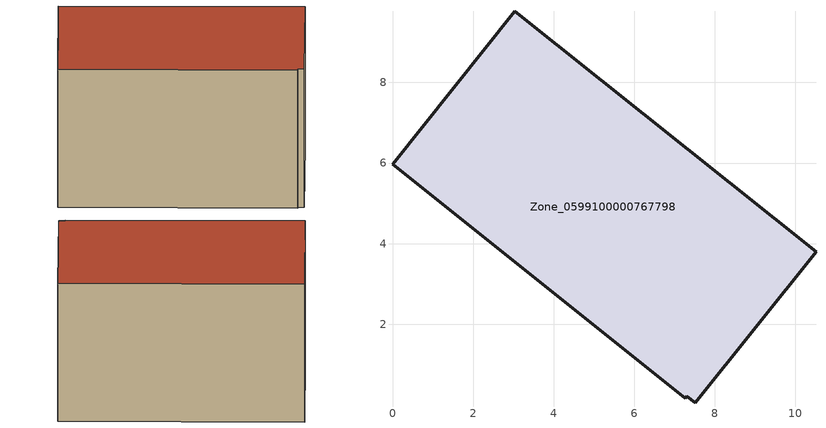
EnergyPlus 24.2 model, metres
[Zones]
Zone_0599100000767798
 floor ground (C_G): 7.51,0.05 7.31,0.21 7.27,0.16 0,5.97 3.03,9.77 10.51,3.8 z0.3
 wall outside (C_F): 10.51,3.8 3.03,9.77 0,5.97 7.27,0.16 7.31,0.21 7.51,0.05 10.51,3.8 z0.3:6.5
 roof outside (C_R): 7.31,0.21 7.51,0.05 10.51,3.8 3.03,9.77 0,5.97 7.27,0.16 z6.5
[BUILDING]
Pand.0599100000767798: North Axis=0; Terrain=City; Loads Convergence Tolerance Value=0.04; Temperature Convergence Tolerance Value=0.4; Solar Distribution=FullExterior; Maximum Number of Warmup Days=25; Minimum Number of Warmup Days=1
[Site:Location]
Rotterdam.The.Hague.AP_ZH_NLD Design_Conditions: Latitude=51.96; Longitude=4.45; Time Zone=1; Elevation=-4.5
[SITE:GROUNDTEMPERATURE:BUILDINGSURFACE]
18, 18, 18, 18, 18, 18, 18, 18, 18, 18, 18, 18
[MATERIAL] Thermal Absorptance=0.9; Solar Absorptance=0.7; Visible Absorptance=0.7
Name | Roughness | Thickness | Conductivity | Density | Specific Heat
G.TI.2006-2014 | MediumSmooth | 0.15 | 0.06 | 540 | 1210
F.TI.2006-2014 | Rough | 0.3 | 0.12 | 1920 | 840
R.TI.2006-2014 | MediumRough | 0.2 | 0.08 | 1500 | 1000
[CONSTRUCTION]
C_G: G.TI.2006-2014
C_F: F.TI.2006-2014
C_R: R.TI.2006-2014
[ZONE]
Zone_0599100000767798: Type=1; Multiplier=1; Ceiling Height=Autocalculate; Volume=Autocalculate; Floor Area=autocalculate; Part of Total Floor Area=Yes
[ZONEINFILTRATION:DESIGNFLOWRATE]
Infil_Zone_0599100000767798: Zone or ZoneList or Space or SpaceList=Zone_0599100000767798; Schedule=AlwaysOn; Design Flow Rate Calculation Method=Flow/Area; Flow Rate per Floor Area=0.0015; Constant Term Coefficient=1; Temperature Term Coefficient=0; Velocity Term Coefficient=0; Velocity Squared Term Coefficient=0
[HVACTEMPLATE:ZONE:IDEALLOADSAIRSYSTEM]
Zone_0599100000767798: Maximum Heating Supply Air Temperature=50; Minimum Cooling Supply Air Temperature=13; Maximum Heating Supply Air Humidity Ratio=0.0156; Minimum Cooling Supply Air Humidity Ratio=0.0077; Heating Limit=NoLimit; Cooling Limit=NoLimit; Dehumidification Control Type=ConstantSensibleHeatRatio; Cooling Sensible Heat Ratio=0.7; Dehumidification Setpoint=60; Humidification Control Type=None; Humidification Setpoint=30; Outdoor Air Method=None; Outdoor Air Flow Rate per Person=0.00944; Outdoor Air Flow Rate per Zone Floor Area=0; Outdoor Air Flow Rate per Zone=0; Demand Controlled Ventilation Type=None; Outdoor Air Economizer Type=NoEconomizer; Heat Recovery Type=None; Sensible Heat Recovery Effectiveness=0.7; Latent Heat Recovery Effectiveness=0.65
[ZONECONTROL:THERMOSTAT]
ThermostatControl_Zone_0599100000767798: Zone or ZoneList=Zone_0599100000767798; Control Type Schedule=DualSetpointControlType; Control 1=Thermostat_Zone_0599100000767798; Temperature Difference Between Cutout And Setpoint=0
[THERMOSTATSETPOINT:DUALSETPOINT]
Thermostat_Zone_0599100000767798: Heating Setpoint Temperature Schedule=HeatingSetpoint_Zone_0599100000767798; Cooling Setpoint Temperature Schedule=CoolingSetpoint_Zone_0599100000767798
[SCHEDULE:COMPACT]
HeatingSetpoint_Zone_0599100000767798: Through: 12/31, For: AllDays, Until: 24:00, 21
CoolingSetpoint_Zone_0599100000767798: Through: 12/31, For: AllDays, Until: 24:00, 24
DualSetpointControlType: Through: 12/31, For: AllDays, Until: 24:00, 4
AlwaysOn: Through: 12/31, For: AllDays, Until: 24:00, 1
